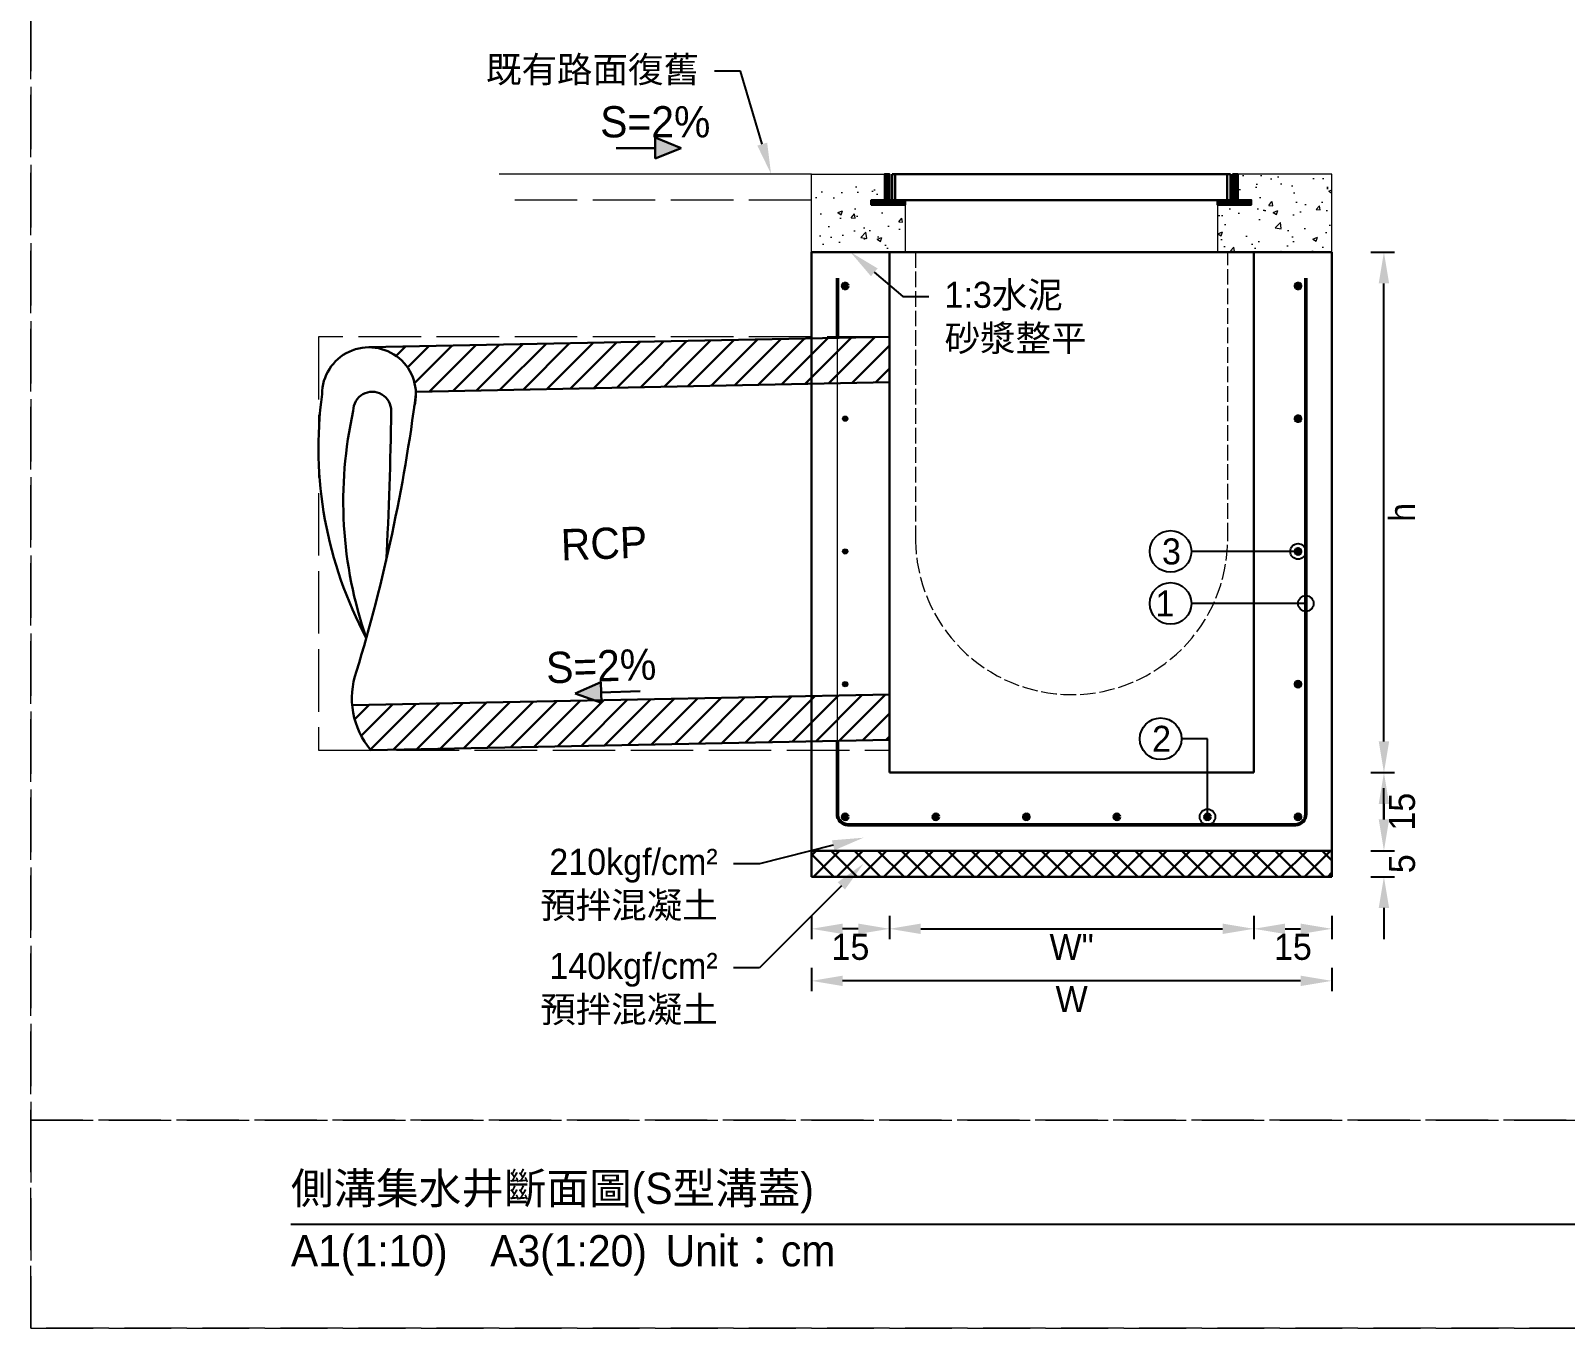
# Model space of a CAD drawing. Extents: x -6810 to 5075, y -2187 to 1200.
# Drawn here: x -4800 to -4505.2, y -1164 to -914.7 of the extents above; entities that cross this region are included whole.
import ezdxf
from ezdxf import colors
from ezdxf.entities.mleader import LeaderData, LeaderLine
from ezdxf.math import Vec2, Vec3

# ---------------------------------------------------------------- set-up
doc = ezdxf.new("R2010")
doc.units = 0
doc.header["$MEASUREMENT"] = 0
doc.linetypes.add('ACAD_ISO02W100', pattern=[15, 12, -3])
doc.linetypes.add('HIDDEN', pattern=[0.375, 0.25, -0.125])
doc.layers.add('一、4.基本-隱藏', color=9, linetype='ACAD_ISO02W100', lineweight=20, plot=False)
doc.layers.add('三、1.文字-說明文字', color=2, linetype='Continuous')
doc.layers.add('三、3.文字-註解文字', color=2, linetype='Continuous')
for name, color, linetype, lineweight in [('二、1.繪圖-既有設施', 8, 'Continuous', 20), ('二、2.繪圖-施作項目', 181, 'Continuous', 30), ('二、3.繪圖-排水流向', 170, 'Continuous', 30), ('二、4.繪圖-設計鋪面', 40, 'Continuous', 20), ('二、5.繪圖-鋼筋', 60, 'Continuous', 50), ('二、6.繪圖-其他施作項目', 35, 'Continuous', 30)]:
    doc.layers.add(name, color=color, linetype=linetype, lineweight=lineweight)
doc.styles.add('次圖名(詳圖)', font='MS PGothic.ttf', dxfattribs={"height": 6})
doc.styles.add('註解文字(詳圖)', font='MS PGothic.ttf', dxfattribs={"height": 5})
doc.dimstyles.new('註解文字(詳圖)', dxfattribs={"dimtxt": 5, "dimasz": 6, "dimexe": 2, "dimexo": 5, "dimgap": 1, "dimtad": 2, "dimzin": 0, "dimdsep": 46, "dimtxsty": '註解文字(詳圖)', "dimcen": 0.1, "dimclrd": 144, "dimclre": 144, "dimclrt": 256, "dimadec": 0, "dimazin": 0, "dimtfac": 1, "dimtofl": 0, "dimtmove": 0, "dimatfit": 3, "dimfxlon": 1, "dimtolj": 1, "dimtzin": 0, "dimlwd": -1, "dimlwe": -1, "dimarcsym": 1})

# ---------------------------------------------------------------- blocks, each defined once
blk = doc.blocks.new('排水流向')
at = {"layer": '二、3.繪圖-排水流向'}
h = blk.add_hatch(color=256, dxfattribs=at)
h.dxf.hatch_style = 1
h.paths.add_polyline_path([(0, 1), (0, -1), (2.5, 0)])
for points in [[(-3.75, 0), (0, 0)], [(0, 1), (0, -1)], [(2.5, 0), (0, 1)], [(2.5, 0), (0, -1)]]:
    blk.add_lwpolyline(points, dxfattribs=at)
blk = doc.blocks.new('*D274')
at = {"layer": 'Defpoints', "color": 0, "linetype": 'ACAD_ISO02W100', "ltscale": 0.25, "transparency": 16777216}
for p in [(-4565, -1057.25), (-4550, -1077.25), (-4550, -1087.25)]:
    blk.add_point(p, dxfattribs=at)
at = {"layer": '三、1.文字-說明文字', "color": 144, "ltscale": 0.25, "transparency": 16777216}
for p, q in [((-4565, -1084.75), (-4565, -1089.25)), ((-4550, -1084.75), (-4550, -1089.25)), ((-4559, -1087.25), (-4556, -1087.25))]:
    blk.add_line(p, q, dxfattribs=at)
at = {"layer": '三、1.文字-說明文字', "color": 144, "linetype": 'ACAD_ISO02W100', "ltscale": 0.25, "transparency": 16777216}
for points in [[(-4559, -1086.25), (-4559, -1088.25), (-4565, -1087.25)], [(-4556, -1086.25), (-4556, -1088.25), (-4550, -1087.25)]]:
    blk.add_solid(points, dxfattribs=at)
at = {"layer": '三、1.文字-說明文字', "linetype": 'ACAD_ISO02W100', "ltscale": 0.25, "transparency": 16777216, "insert": (-4557.5, -1090.75), "char_height": 5, "attachment_point": 5, "style": '註解文字(詳圖)'}
blk.add_mtext('\\A1;15', dxfattribs=at)
blk = doc.blocks.new('*D275')
at = {"layer": 'Defpoints', "color": 0, "linetype": 'ACAD_ISO02W100', "ltscale": 0.25, "transparency": 16777216}
for p in [(-4635, -1057.25), (-4650, -1077.25), (-4650, -1087.25)]:
    blk.add_point(p, dxfattribs=at)
at = {"layer": '三、1.文字-說明文字', "color": 144, "ltscale": 0.25, "transparency": 16777216}
for p, q in [((-4650, -1084.75), (-4650, -1089.25)), ((-4635, -1084.75), (-4635, -1089.25)), ((-4641, -1087.25), (-4644, -1087.25))]:
    blk.add_line(p, q, dxfattribs=at)
at = {"layer": '三、1.文字-說明文字', "color": 144, "linetype": 'ACAD_ISO02W100', "ltscale": 0.25, "transparency": 16777216}
for points in [[(-4644, -1086.25), (-4644, -1088.25), (-4650, -1087.25)], [(-4641, -1086.25), (-4641, -1088.25), (-4635, -1087.25)]]:
    blk.add_solid(points, dxfattribs=at)
at = {"layer": '三、1.文字-說明文字', "linetype": 'ACAD_ISO02W100', "ltscale": 0.25, "transparency": 16777216, "insert": (-4642.5, -1090.75), "char_height": 5, "attachment_point": 5, "style": '註解文字(詳圖)'}
blk.add_mtext('\\A1;15', dxfattribs=at)
blk = doc.blocks.new('*D276')
at = {"layer": 'Defpoints', "color": 0, "linetype": 'ACAD_ISO02W100', "ltscale": 0.25, "transparency": 16777216}
for p in [(-4635, -1057.25), (-4565, -1057.25), (-4565, -1087.25)]:
    blk.add_point(p, dxfattribs=at)
at = {"layer": '三、1.文字-說明文字', "color": 144, "ltscale": 0.25, "transparency": 16777216}
for p, q in [((-4635, -1084.75), (-4635, -1089.25)), ((-4565, -1084.75), (-4565, -1089.25)), ((-4629, -1087.25), (-4571, -1087.25))]:
    blk.add_line(p, q, dxfattribs=at)
at = {"layer": '三、1.文字-說明文字', "color": 144, "linetype": 'ACAD_ISO02W100', "ltscale": 0.25, "transparency": 16777216}
for points in [[(-4629, -1086.25), (-4629, -1088.25), (-4635, -1087.25)], [(-4571, -1086.25), (-4571, -1088.25), (-4565, -1087.25)]]:
    blk.add_solid(points, dxfattribs=at)
at = {"layer": '三、1.文字-說明文字', "linetype": 'ACAD_ISO02W100', "ltscale": 0.25, "transparency": 16777216, "insert": (-4600, -1090.75), "char_height": 5, "attachment_point": 5, "style": '註解文字(詳圖)'}
blk.add_mtext('\\A1;W{\\fMS PGothic|b0|i0|c128|p34;"}', dxfattribs=at)
blk = doc.blocks.new('*D277')
at = {"layer": 'Defpoints', "color": 0, "ltscale": 0.25, "transparency": 16777216}
for p in [(-4650, -1077.25), (-4550, -1077.25), (-4650, -1097.25)]:
    blk.add_point(p, dxfattribs=at)
at = {"layer": '三、1.文字-說明文字', "color": 144, "ltscale": 0.25, "transparency": 16777216}
for p, q in [((-4650, -1094.75), (-4650, -1099.25)), ((-4550, -1094.75), (-4550, -1099.25)), ((-4556, -1097.25), (-4644, -1097.25))]:
    blk.add_line(p, q, dxfattribs=at)
for points in [[(-4644, -1096.25), (-4644, -1098.25), (-4650, -1097.25)], [(-4556, -1096.25), (-4556, -1098.25), (-4550, -1097.25)]]:
    blk.add_solid(points, dxfattribs=at)
at = {"layer": '三、1.文字-說明文字', "ltscale": 0.25, "transparency": 16777216, "insert": (-4600, -1100.75), "char_height": 5, "attachment_point": 5, "style": '註解文字(詳圖)'}
blk.add_mtext('\\A1;{\\fMS PGothic|b0|i0|c128|p34;W}', dxfattribs=at)
blk = doc.blocks.new('*D281')
at = {"layer": 'Defpoints', "color": 0, "transparency": 16777216}
for p in [(-4602, -957.25), (-4540, -957.25), (-4600, -1057.25)]:
    blk.add_point(p, dxfattribs=at)
at = {"layer": '三、3.文字-註解文字', "color": 144, "transparency": 16777216}
for p, q in [((-4542.5, -957.25), (-4538, -957.25)), ((-4540, -1051.25), (-4540, -963.25)), ((-4542.5, -1057.25), (-4538, -1057.25))]:
    blk.add_line(p, q, dxfattribs=at)
for points in [[(-4541, -963.25), (-4539, -963.25), (-4540, -957.25)], [(-4541, -1051.25), (-4539, -1051.25), (-4540, -1057.25)]]:
    blk.add_solid(points, dxfattribs=at)
at = {"layer": '三、3.文字-註解文字', "transparency": 16777216, "insert": (-4536.5, -1007.25), "char_height": 5, "attachment_point": 5, "rotation": 90, "style": '註解文字(詳圖)'}
blk.add_mtext('\\A1;h', dxfattribs=at)
blk = doc.blocks.new('*D282')
at = {"layer": 'Defpoints', "color": 0, "transparency": 16777216}
for p in [(-4600, -1057.25), (-4600, -1072.25), (-4540, -1072.25)]:
    blk.add_point(p, dxfattribs=at)
at = {"layer": '三、3.文字-註解文字', "color": 144, "transparency": 16777216}
for p, q in [((-4542.5, -1057.25), (-4538, -1057.25)), ((-4540, -1063.25), (-4540, -1066.25)), ((-4542.5, -1072.25), (-4538, -1072.25))]:
    blk.add_line(p, q, dxfattribs=at)
for points in [[(-4541, -1063.25), (-4539, -1063.25), (-4540, -1057.25)], [(-4541, -1066.25), (-4539, -1066.25), (-4540, -1072.25)]]:
    blk.add_solid(points, dxfattribs=at)
at = {"layer": '三、3.文字-註解文字', "transparency": 16777216, "insert": (-4536.5, -1064.75), "char_height": 5, "attachment_point": 5, "rotation": 90, "style": '註解文字(詳圖)'}
blk.add_mtext('\\A1;15', dxfattribs=at)
blk = doc.blocks.new('*D283')
at = {"layer": 'Defpoints', "color": 0, "transparency": 16777216}
for p in [(-4600, -1072.25), (-4600, -1077.25), (-4540, -1077.25)]:
    blk.add_point(p, dxfattribs=at)
at = {"layer": '三、3.文字-註解文字', "color": 144, "transparency": 16777216}
for p, q in [((-4540, -1066.25), (-4540, -1060.25)), ((-4542.5, -1072.25), (-4538, -1072.25)), ((-4542.5, -1077.25), (-4538, -1077.25)), ((-4540, -1083.25), (-4540, -1089.25))]:
    blk.add_line(p, q, dxfattribs=at)
for points in [[(-4541, -1066.25), (-4539, -1066.25), (-4540, -1072.25)], [(-4541, -1083.25), (-4539, -1083.25), (-4540, -1077.25)]]:
    blk.add_solid(points, dxfattribs=at)
at = {"layer": '三、3.文字-註解文字', "transparency": 16777216, "insert": (-4536.5, -1074.75), "char_height": 5, "attachment_point": 5, "rotation": 90, "style": '註解文字(詳圖)'}
blk.add_mtext('\\A1;5', dxfattribs=at)
blk = doc.blocks.new('_Small')
at = {"color": 0, "linetype": 'ByBlock', "lineweight": -2}
blk.add_circle((0, 0), 0.25, dxfattribs=at)

msp = doc.modelspace()

# ---------------------------------------------------------------- hatches: boundary and pattern name
at = {"layer": '二、1.繪圖-既有設施'}
h = msp.add_hatch(dxfattribs=at)
h.set_pattern_fill('AR-CONC', color=256, scale=0.05)
h.set_pattern_definition([(50, (-4066.788, -1884.478), (9.109233, -0.796954), [0.9525, -10.4775]), (355, (-4066.788, -1884.478), (-1.76217, 9.55284), [0.762, -8.38203]), (100.4514, (-4066.029, -1884.544), (7.34706, 8.75589), [0.8095, -8.90451]), (46.1842, (-4066.788, -1881.938), (13.55395, -2.10212), [1.42875, -15.71625]), (96.6356, (-4065.658, -1882.113), (11.8702, 12.3713), [1.21425, -13.35678]), (351.1842, (-4066.788, -1881.938), (11.8702, 12.3713), [1.143, -12.57299]), (21, (-4065.518, -1882.573), (7.58072, -5.11326), [0.9525, -10.4775]), (326, (-4065.518, -1882.573), (3.0901, 9.2094), [0.762, -8.382]), (71.4514, (-4064.886, -1882.999), (10.67082, 4.09614), [0.8095, -8.9045]), (37.5, (-4066.788, -1884.4778), (0.15443, 4.227752), [0, -8.2804, 0, -8.509, 0, -8.41375]), (7.5, (-4066.788, -1884.478), (3.340983, 5.009029), [0, -4.8514, 0, -8.0899, 0, -3.20675]), (327.5, (-4069.62, -1884.4778), (6.77953, -0.286437), [0, -3.175, 0, -9.906, 0, -13.1445]), (317.5, (-4070.89, -1884.478), (7.40646, 1.271325), [0, -4.1275, 0, -6.5786, 0, -9.3345])])
h.paths.add_polyline_path([(-4632, -957.25), (-4632, -948.15), (-4638.5, -948.15), (-4638.5, -947.25), (-4635.9, -947.25), (-4635.9, -942.25), (-4650, -942.25), (-4650, -957.25)])
h.paths.add_polyline_path([(-4550, -957.25), (-4550, -942.25), (-4568.1, -942.25), (-4568.1, -947.25), (-4565.5, -947.25), (-4565.5, -948.15), (-4572, -948.15), (-4572, -957.25)])
h = msp.add_hatch(color=256, dxfattribs=at)
h.dxf.hatch_style = 1
h.paths.add_polyline_path([(-4643, -989.25, 1), (-4644, -989.25, 1)])
h = msp.add_hatch(color=256, dxfattribs=at)
h.dxf.hatch_style = 1
h.paths.add_polyline_path([(-4643, -1014.75, 1), (-4644, -1014.75, 1)])
h = msp.add_hatch(color=256, dxfattribs=at)
h.dxf.hatch_style = 1
h.paths.add_polyline_path([(-4643, -1040.25, 1), (-4644, -1040.25, 1)])
at = {"layer": '二、2.繪圖-施作項目'}
h = msp.add_hatch(dxfattribs=at)
h.set_pattern_fill('ANSI37', color=256)
h.set_pattern_definition([(45, (-3623.882, -1218.9858), (-2.245064, 2.245064), []), (135, (-3623.882, -1218.9858), (-2.245064, -2.245064), [])])
h.paths.add_polyline_path([(-4650, -1072.25), (-4650, -1077.25), (-4550, -1077.25), (-4550, -1072.25)])
at = {"layer": '二、5.繪圖-鋼筋'}
h = msp.add_hatch(color=256, dxfattribs=at)
h.dxf.hatch_style = 1
h.paths.add_polyline_path([(-4643, -963.75, 1), (-4644, -963.75, 1)])
h = msp.add_hatch(color=256, dxfattribs=at)
h.dxf.hatch_style = 1
h.paths.add_polyline_path([(-4556, -963.75, 1), (-4557, -963.75, 1)])
h = msp.add_hatch(color=256, dxfattribs=at)
h.dxf.hatch_style = 1
h.paths.add_polyline_path([(-4556, -989.25, 1), (-4557, -989.25, 1)])
h = msp.add_hatch(color=256, dxfattribs=at)
h.dxf.hatch_style = 1
h.paths.add_polyline_path([(-4556, -1014.75, 1), (-4557, -1014.75, 1)])
h = msp.add_hatch(color=256, dxfattribs=at)
h.dxf.hatch_style = 1
h.paths.add_polyline_path([(-4556, -1040.25, 1), (-4557, -1040.25, 1)])
h = msp.add_hatch(color=256, dxfattribs=at)
h.dxf.hatch_style = 1
h.paths.add_polyline_path([(-4643, -1065.75, 1), (-4644, -1065.75, 1)])
h = msp.add_hatch(color=256, dxfattribs=at)
h.dxf.hatch_style = 1
h.paths.add_polyline_path([(-4625.6, -1065.75, 1), (-4626.6, -1065.75, 1)])
h = msp.add_hatch(color=256, dxfattribs=at)
h.dxf.hatch_style = 1
h.paths.add_polyline_path([(-4608.2, -1065.75, 1), (-4609.2, -1065.75, 1)])
h = msp.add_hatch(color=256, dxfattribs=at)
h.dxf.hatch_style = 1
h.paths.add_polyline_path([(-4590.8, -1065.75, 1), (-4591.8, -1065.75, 1)])
h = msp.add_hatch(color=256, dxfattribs=at)
h.dxf.hatch_style = 1
h.paths.add_polyline_path([(-4573.4, -1065.75, 1), (-4574.4, -1065.75, 1)])
h = msp.add_hatch(color=256, dxfattribs=at)
h.dxf.hatch_style = 1
h.paths.add_polyline_path([(-4556, -1065.75, 1), (-4557, -1065.75, 1)])
at = {"layer": '二、6.繪圖-其他施作項目'}
h = msp.add_hatch(dxfattribs=at)
h.set_pattern_fill('ANSI31', color=256, scale=0.1)
h.set_pattern_definition([(45, (-3407.16578, -1937.71255), (-0.2245064, 0.2245064), [])])
h.paths.add_polyline_path([(-4635, -942.25), (-4635.9, -942.25), (-4635.9, -947.25), (-4638.5, -947.25), (-4638.5, -948.15), (-4632, -948.15), (-4632, -947.25), (-4635, -947.25)])
h.paths.add_polyline_path([(-4569, -947.25), (-4572, -947.25), (-4572, -948.15), (-4565.5, -948.15), (-4565.5, -947.25), (-4568.1, -947.25), (-4568.1, -942.25), (-4569, -942.25)])
h = msp.add_hatch(dxfattribs=at)
h.set_pattern_fill('ANSI31', color=256, scale=25)
h.set_pattern_definition([(45, (-8153.3087, -2447.3046), (-2.2097087, 2.2097087), [])])
h.paths.add_polyline_path([(-4635, -973.536), (-4735, -975.536, -0.3982556), (-4725.998, -984.058), (-4635, -982.238)])
h.paths.add_polyline_path([(-4635, -1042.25), (-4738.228, -1044.315, 0.1552766), (-4734.618, -1052.932), (-4635, -1050.952)])

# ---------------------------------------------------------------- linework, layer by layer
at = {"layer": '一、4.基本-隱藏'}
for points in [[(-4800, -657), (-4020, -657), (-4020, -1164), (-4800, -1164)], [(-4400, -910.5), (-4800, -910.5), (-4800, -1124), (-4400, -1124)], [(-4635, -973.536), (-4744.704, -973.536), (-4744.704, -1052.932), (-4635, -1052.932)], [(-4400, -1124), (-4800, -1124), (-4800, -1164), (-4400, -1164)]]:
    msp.add_lwpolyline(points, close=True, dxfattribs=at)
at = {"layer": '三、3.文字-註解文字'}
msp.add_lwpolyline([(-4750, -1144), (-4450, -1144)], dxfattribs=at)
for centre in [(-4581, -1014.75), (-4581, -1024.75), (-4582.9, -1050.75)]:
    msp.add_circle(centre, 4, dxfattribs=at)
at = {"layer": '二、1.繪圖-既有設施'}
for points in [[(-4632, -947.25), (-4632, -957.25), (-4650, -957.25), (-4650, -942.25), (-4635.9, -942.25)], [(-4572, -947.25), (-4572, -957.25), (-4550, -957.25), (-4550, -942.25), (-4568.1, -942.25)], [(-4645, -1051.15), (-4645, -973.736)]]:
    msp.add_lwpolyline(points, dxfattribs=at)
at = {"layer": '二、1.繪圖-既有設施', "linetype": 'HIDDEN'}
msp.add_lwpolyline([(-4632, -957.25), (-4572, -957.25)], dxfattribs=at)
at = {"layer": '二、1.繪圖-既有設施', "linetype": 'ACAD_ISO02W100', "ltscale": 0.25}
msp.add_lwpolyline([(-4630, -957.25), (-4630, -1012.25, 1), (-4570, -1012.25), (-4570, -957.25)], format="xyb", dxfattribs=at)
at = {"layer": '二、1.繪圖-既有設施'}
for centre in [(-4643.5, -989.25), (-4643.5, -1014.75), (-4643.5, -1040.25)]:
    msp.add_circle(centre, 0.5, dxfattribs=at)
at = {"layer": '二、2.繪圖-施作項目'}
for points in [[(-4650, -957.25), (-4550, -957.25)], [(-4650, -957.25), (-4650, -1077.25)], [(-4635, -957.25), (-4635, -1057.25)], [(-4565, -957.25), (-4565, -1057.25)], [(-4550, -957.25), (-4550, -1077.25)], [(-4635, -1057.25), (-4565, -1057.25)], [(-4650, -1072.25), (-4550, -1072.25)], [(-4650, -1077.25), (-4550, -1077.25)]]:
    msp.add_lwpolyline(points, dxfattribs=at)
at = {"layer": '二、4.繪圖-設計鋪面'}
msp.add_lwpolyline([(-4650, -942.25), (-4710, -942.25)], dxfattribs=at)
at = {"layer": '二、4.繪圖-設計鋪面', "linetype": 'ACAD_ISO02W100'}
msp.add_lwpolyline([(-4650, -947.25), (-4710, -947.25)], dxfattribs=at)
at = {"layer": '二、5.繪圖-鋼筋'}
msp.add_lwpolyline([(-4555, -962.25), (-4555, -1065.25, -0.4142136), (-4557, -1067.25), (-4643, -1067.25, -0.4142136), (-4645, -1065.25), (-4645, -1051.15)], format="xyb", dxfattribs=at)
msp.add_lwpolyline([(-4645, -973.736), (-4645, -962.25)], dxfattribs=at)
for centre in [(-4643.5, -963.75), (-4556.5, -963.75), (-4556.5, -989.25), (-4556.5, -1014.75), (-4556.5, -1040.25), (-4643.5, -1065.75), (-4626.1, -1065.75), (-4608.7, -1065.75), (-4591.3, -1065.75), (-4573.9, -1065.75), (-4556.5, -1065.75)]:
    msp.add_circle(centre, 0.5, dxfattribs=at)
at = {"layer": '二、6.繪圖-其他施作項目'}
for points in [[(-4638.5, -947.25), (-4635.9, -947.25), (-4635.9, -942.25), (-4635, -942.25), (-4635, -947.25), (-4632, -947.25), (-4632, -948.15), (-4638.5, -948.15)], [(-4568.1, -942.25), (-4569, -942.25), (-4569, -947.25), (-4572, -947.25), (-4572, -948.15), (-4565.5, -948.15), (-4565.5, -947.25), (-4568.1, -947.25)]]:
    msp.add_lwpolyline(points, close=True, dxfattribs=at)
for points in [[(-4634.5, -942.25), (-4634.5, -947.25)], [(-4634.5, -942.25), (-4569.5, -942.25)], [(-4633.9, -942.25), (-4633.9, -947.25)], [(-4570.1, -942.25), (-4570.1, -947.25)], [(-4569.5, -942.25), (-4569.5, -947.25)], [(-4634.5, -947.25), (-4569.5, -947.25)], [(-4735, -975.536), (-4635, -973.536)], [(-4725.998, -984.058), (-4635, -982.238)], [(-4738.228, -1044.315), (-4635, -1042.25)], [(-4734.618, -1052.932), (-4635, -1050.952)]]:
    msp.add_lwpolyline(points, dxfattribs=at)
for points in [[(-4735.522, -1031.371, -0.1578495), (-4744.015, -984.552, -1.1409026), (-4726.294, -986.894)], [(-4735.489, -1031.432, -0.1399452), (-4738.02, -987.72, -1.0112817), (-4730.748, -987.801, -0.0106152), (-4731.686, -1016.65)], [(-4725.985, -984.552, -0.0416835), (-4737.391, -1037.767, 0.2681724), (-4734.618, -1052.932, 0.2681724)]]:
    msp.add_lwpolyline(points, format="xyb", dxfattribs=at)

# ---------------------------------------------------------------- block references
at = {"xscale": 2, "yscale": 2, "zscale": 2}
msp.add_blockref('排水流向', (-4680, -937.25), dxfattribs=at)
at = {"xscale": 2, "yscale": 2, "zscale": 2, "rotation": 182}
msp.add_blockref('排水流向', (-4690.393, -1041.854), dxfattribs=at)

# ---------------------------------------------------------------- texts
at = {"layer": '三、1.文字-說明文字', "linetype": 'ACAD_ISO02W100', "ltscale": 0.25, "insert": (-4689.852, -1013.234), "char_height": 6, "attachment_point": 5, "rotation": 2, "style": '次圖名(詳圖)'}
msp.add_mtext_dynamic_manual_height_columns('{\\fMS PGothic|b0|i0|c128|p34;RCP}', width=11.08004, gutter_width=30, heights=[0], dxfattribs=at)
at = {"layer": '三、3.文字-註解文字', "char_height": 6, "attachment_point": 4, "style": '次圖名(詳圖)'}
for s, width, insert in [('{\\fMS PGothic|b0|i0|c128|p34;側溝集水井斷面圖(}S{\\fMS PGothic|b0|i0|c128|p34;型溝蓋)}', 131.94411, (-4750, -1138)), ('A1(1:10)\u3000A3(1:20){\\fMS PGothic|b0|i0|c128|p34;^IUnit：cm}', 136.03259, (-4750, -1150))]:
    msp.add_mtext_dynamic_manual_height_columns(s, width=width, gutter_width=15, heights=[0], dxfattribs=dict(at, insert=insert))
at = {"layer": '二、3.繪圖-排水流向', "insert": (-4680, -932.25), "char_height": 6, "attachment_point": 5, "style": '註解文字(詳圖)'}
msp.add_mtext_dynamic_manual_height_columns('{\\fMS PGothic|b0|i0|c128|p34;S=2%}', width=10.17412, gutter_width=30, heights=[0], dxfattribs=at)
at = {"layer": '二、3.繪圖-排水流向', "insert": (-4690.396, -1036.784), "char_height": 6, "attachment_point": 5, "rotation": 2, "style": '註解文字(詳圖)'}
msp.add_mtext_dynamic_manual_height_columns('{\\fMS PGothic|b0|i0|c128|p34;S=2%}', width=10.17412, gutter_width=30, heights=[0], dxfattribs=at)

# ---------------------------------------------------------------- dimensions: what is measured, and where the dimension line sits
at = {"layer": '三、1.文字-說明文字', "linetype": 'ACAD_ISO02W100', "ltscale": 0.25}
for base, p1, p2, text, picture, middle in [((-4650, -1087.25), (-4635, -1057.25), (-4650, -1077.25), '15', '*D275', (-4642.5, -1090.75)), ((-4565, -1087.25), (-4635, -1057.25), (-4565, -1057.25), 'W{\\fMS PGothic|b0|i0|c128|p34;"}', '*D276', (-4600, -1090.75)), ((-4550, -1087.25), (-4565, -1057.25), (-4550, -1077.25), '15', '*D274', (-4557.5, -1090.75))]:
    dim = msp.add_linear_dim(base=base, p1=p1, p2=p2, text=text, dimstyle='註解文字(詳圖)', dxfattribs=at)
    dim.commit()
    dim.dimension.update_dxf_attribs({"geometry": picture, "text_midpoint": middle})
at = {"layer": '三、1.文字-說明文字', "ltscale": 0.25}
dim = msp.add_linear_dim(base=(-4650, -1097.25), p1=(-4550, -1077.25), p2=(-4650, -1077.25), text='{\\fMS PGothic|b0|i0|c128|p34;W}', dimstyle='註解文字(詳圖)', dxfattribs=at)
dim.commit()
dim.dimension.update_dxf_attribs({"geometry": '*D277', "text_midpoint": (-4600, -1100.75)})
at = {"layer": '三、3.文字-註解文字'}
for base, p1, p2, text, picture, middle in [((-4540, -957.25), (-4600, -1057.25), (-4602, -957.25), 'h', '*D281', (-4536.5, -1007.25)), ((-4540, -1072.25), (-4600, -1057.25), (-4600, -1072.25), '15', '*D282', (-4536.5, -1064.75)), ((-4540, -1077.25), (-4600, -1072.25), (-4600, -1077.25), '5', '*D283', (-4536.5, -1074.75))]:
    dim = msp.add_linear_dim(base=base, p1=p1, p2=p2, angle=90, text=text, dimstyle='註解文字(詳圖)', dxfattribs=at)
    dim.commit()
    dim.dimension.update_dxf_attribs({"geometry": picture, "text_midpoint": middle})

# ---------------------------------------------------------------- leaders
ml = msp.add_multileader_mtext('Standard', dxfattribs=at)
ml.set_content('既有路面復舊', color=256, style='註解文字(詳圖)')
ml.set_leader_properties(color=144, linetype='ByLayer', lineweight=-1)
ml.build(insert=Vec2(0, 0))
ml.multileader.update_dxf_attribs({"dogleg_length": 5, "arrow_head_size": 6})
ctx = ml.context
ctx.base_point, ctx.char_height, ctx.arrow_head_size, ctx.landing_gap_size, ctx.plane_origin = Vec3(-4717.383, -922.5), 5, 6, 3, Vec3(-4742.575, -900.587)
ctx.text_align_type = 2
notes = []
notes.append((ctx, [(1, (1, 1, 0), (-4663.599, -922.5), (-1, 0), 5, [(0, [(-4657.744, -942.25)], 0, [])])]))
ctx.mtext.insert, ctx.mtext.alignment, ctx.mtext.flow_direction = Vec3(-4671.599, -919.659), 3, 5
ml = msp.add_multileader_mtext('Standard', dxfattribs=at)
ml.set_content('\\pxqd;{\\fMS PGothic|b0|i0|c128|p34;1:3水泥\\P砂漿整平}', color=256, style='註解文字(詳圖)')
ml.set_leader_properties(color=144, linetype='ByLayer', lineweight=-1)
ml.build(insert=Vec2(0, 0))
ml.multileader.update_dxf_attribs({"dogleg_length": 5, "arrow_head_size": 6})
ctx = ml.context
ctx.base_point, ctx.char_height, ctx.arrow_head_size, ctx.landing_gap_size, ctx.plane_origin = Vec3(-4627.418, -965.79), 5, 6, 3, Vec3(-4642.5, -957.25)
notes.append((ctx, [(0, (1, 1, 0), (-4632.418, -965.79), (1, 0), 5, [(0, [(-4642.5, -957.25)], 0, [])])]))
ctx.mtext.insert, ctx.mtext.width, ctx.mtext.flow_direction = Vec3(-4624.418, -962.949), 33.84047, 5
ml = msp.add_multileader_mtext('Standard', dxfattribs=at)
ml.set_content('3', color=256, style='註解文字(詳圖)')
ml.set_leader_properties(color=144, linetype='ByLayer', lineweight=-1)
ml.set_arrow_properties(name='SMALL')
ml.build(insert=Vec2(0, 0))
ml.multileader.update_dxf_attribs({"dogleg_length": 5, "arrow_head_size": 6})
ctx = ml.context
ctx.base_point, ctx.char_height, ctx.arrow_head_size, ctx.plane_origin = Vec3(-4583.898, -1014.75), 5, 6, Vec3(-4555, -1014.75)
ctx.text_align_type = 2
notes.append((ctx, [(0, (1, 1, 0), (-4572, -1014.75), (-1, 0), 5, [(0, [(-4556.5, -1014.75)], 0, [])])]))
ctx.mtext.insert, ctx.mtext.alignment, ctx.mtext.flow_direction = Vec3(-4579, -1012.25), 3, 5
ml = msp.add_multileader_mtext('Standard', dxfattribs=at)
ml.set_content('1', color=256, style='註解文字(詳圖)')
ml.set_leader_properties(color=144, linetype='ByLayer', lineweight=-1)
ml.set_arrow_properties(name='SMALL')
ml.build(insert=Vec2(0, 0))
ml.multileader.update_dxf_attribs({"dogleg_length": 5, "arrow_head_size": 6})
ctx = ml.context
ctx.base_point, ctx.char_height, ctx.arrow_head_size, ctx.landing_gap_size, ctx.plane_origin = Vec3(-4585.006, -1024.75), 5, 6, 3.25, Vec3(-4555, -1024.75)
ctx.text_align_type = 2
notes.append((ctx, [(0, (1, 1, 0), (-4569.5, -1024.75), (-1, 0), 7.5, [(0, [(-4555, -1024.75)], 0, [])])]))
ctx.mtext.insert, ctx.mtext.alignment, ctx.mtext.flow_direction = Vec3(-4580.25, -1022.25), 3, 5
ml = msp.add_multileader_mtext('Standard', dxfattribs=at)
ml.set_content('2', color=256, style='註解文字(詳圖)')
ml.set_leader_properties(color=144, linetype='ByLayer', lineweight=-1)
ml.set_arrow_properties(name='SMALL')
ml.build(insert=Vec2(0, 0))
ml.multileader.update_dxf_attribs({"dogleg_length": 5, "arrow_head_size": 6})
ctx = ml.context
ctx.base_point, ctx.char_height, ctx.arrow_head_size, ctx.plane_origin = Vec3(-4585.798, -1050.75), 5, 6, Vec3(-4551.9, -1026.712)
ctx.text_align_type = 2
notes.append((ctx, [(0, (1, 1, 0), (-4573.9, -1050.75), (-1, 0), 5, [(0, [(-4573.9, -1065.75)], 0, [])])]))
ctx.mtext.insert, ctx.mtext.alignment, ctx.mtext.flow_direction = Vec3(-4580.9, -1048.25), 3, 5
ml = msp.add_multileader_mtext('Standard', dxfattribs=at)
ml.set_content('{\\fMS PGothic|b0|i0|c128|p34;210kgf/cm²}\\P預拌{\\fMS PGothic|b0|i0|c128|p34;混凝土}', color=256, style='註解文字(詳圖)')
ml.set_leader_properties(color=144, linetype='ByLayer', lineweight=-1)
ml.build(insert=Vec2(0, 0))
ml.multileader.update_dxf_attribs({"dogleg_length": 5, "arrow_head_size": 6})
ctx = ml.context
ctx.base_point, ctx.char_height, ctx.arrow_head_size, ctx.landing_gap_size, ctx.plane_origin = Vec3(-4706.398, -1074.75), 5, 6, 3, Vec3(-4640, -1069.75)
ctx.text_align_type = 2
notes.append((ctx, [(0, (1, 1, 0), (-4660, -1074.75), (-1, 0), 5, [(0, [(-4640, -1069.75)], 0, [])])]))
ctx.mtext.insert, ctx.mtext.alignment, ctx.mtext.flow_direction = Vec3(-4668, -1071.881), 3, 5
ml = msp.add_multileader_mtext('Standard', dxfattribs=at)
ml.set_content('{\\fMS PGothic|b0|i0|c128|p34;140kgf/cm²}\\P預拌{\\fMS PGothic|b0|i0|c128|p34;混凝土}', color=256, style='註解文字(詳圖)')
ml.set_leader_properties(color=144, linetype='ByLayer', lineweight=-1)
ml.build(insert=Vec2(0, 0))
ml.multileader.update_dxf_attribs({"dogleg_length": 5, "arrow_head_size": 6})
ctx = ml.context
ctx.base_point, ctx.char_height, ctx.arrow_head_size, ctx.landing_gap_size, ctx.plane_origin = Vec3(-4706.398, -1094.75), 5, 6, 3, Vec3(-4640, -1074.75)
ctx.text_align_type = 2
notes.append((ctx, [(0, (1, 1, 0), (-4660, -1094.75), (-1, 0), 5, [(0, [(-4640, -1074.75)], 0, [])])]))
ctx.mtext.insert, ctx.mtext.alignment, ctx.mtext.flow_direction = Vec3(-4668, -1091.881), 3, 5
for ctx, leaders in notes:
    for number, flags, end, landing, length, lines in leaders:
        leader = LeaderData()
        leader.index, (leader.has_last_leader_line, leader.has_dogleg_vector, leader.attachment_direction) = number, flags
        leader.last_leader_point, leader.dogleg_vector, leader.dogleg_length = Vec3(end), Vec3(landing), length
        for number, points, colour, breaks in lines:
            line = LeaderLine()
            line.index, line.vertices, line.color, line.breaks = number, Vec3.list(points), colors.encode_raw_color(colour), breaks
            leader.lines.append(line)
        ctx.leaders.append(leader)

doc.saveas('drawing.dxf')
